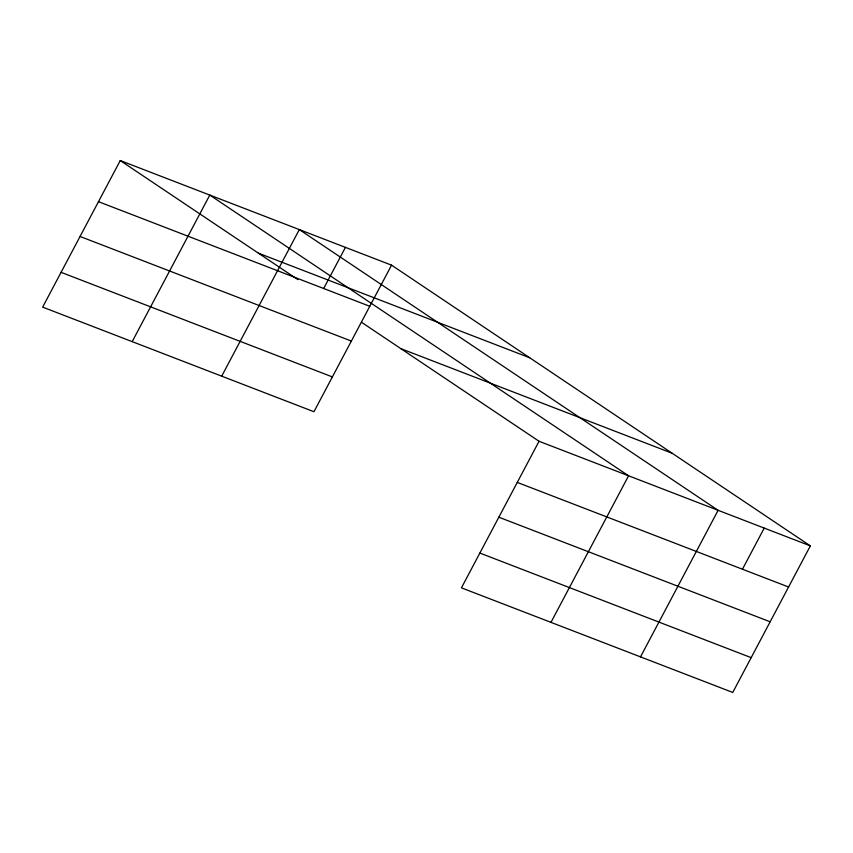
<?xml version="1.0" encoding="UTF-8"?>
<svg xmlns="http://www.w3.org/2000/svg" width="853" height="853" viewBox="0 0 853 853"><rect width="100%" height="100%" fill="white"/><g stroke="black" fill="none" stroke-linecap="round" stroke-linejoin="round"><path stroke-width="1.28" d="M391.559 265.155L120.252 160.556L42.65 307.123L313.947 411.722L391.559 265.155L810.35 545.877L732.748 692.444L461.441 587.845L539.053 441.278L810.35 545.877M132.183 341.637L209.785 195.07L628.576 475.793L550.974 622.359M221.705 376.162L299.318 229.585L718.109 510.318L640.507 656.885M323.66 288.495L345.433 247.37M742.451 569.218L764.224 528.092M258.459 253.192L529.756 357.791M98.479 201.681L369.775 306.28M400.846 348.642L672.143 453.242M80.054 236.473L351.361 341.072M61.075 272.331L332.371 376.919M517.27 482.403L788.577 587.003M498.856 517.206L770.152 621.794M479.866 553.053L751.173 657.652M120.252 160.556L297.889 279.624M361.416 322.21L539.053 441.278"/></g></svg>
